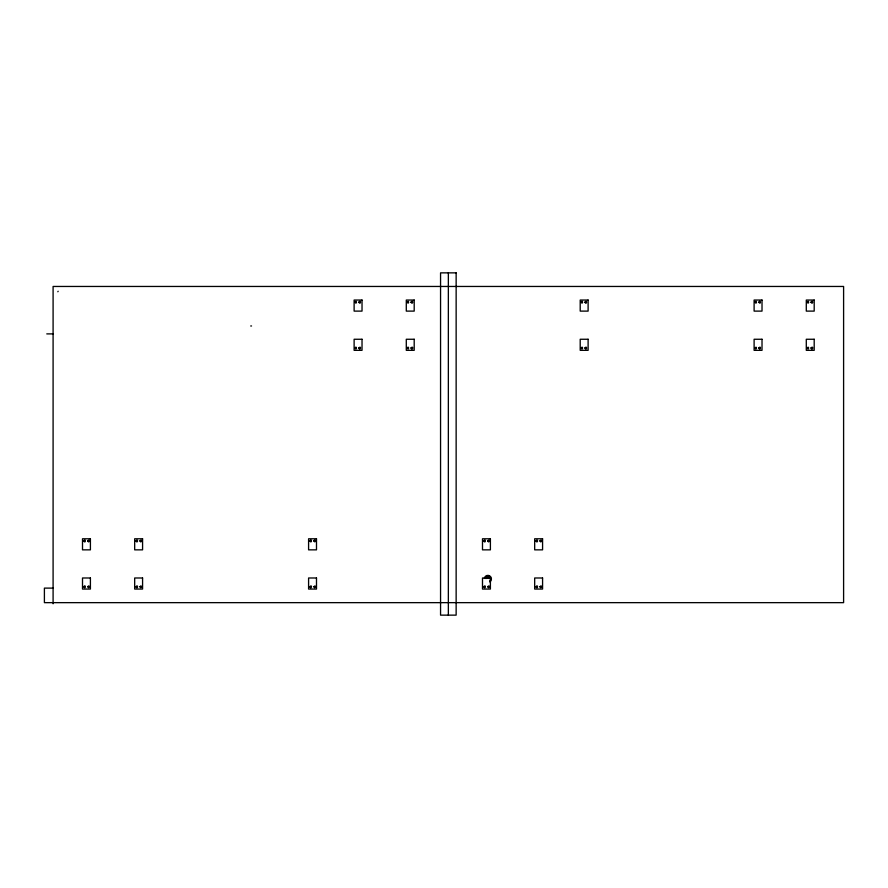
<?xml version="1.0" encoding="UTF-8"?>
<svg xmlns="http://www.w3.org/2000/svg" width="888" height="888" viewBox="0 0 888 888"><rect width="100%" height="100%" fill="white"/><g stroke="black" fill="none" stroke-linecap="round" stroke-linejoin="round"><path stroke-width="1.33" d="M57.842 291.752L58.153 291.275M250.727 325.974L251.526 325.974M46.775 333.888L53.091 333.888M53.091 588.111L44.4 588.111L44.4 602.652L843.6 602.652L843.6 286.458L53.091 286.458L53.091 603.762M448.351 272.86L448.351 615.14M485.059 578.532A2.842 2.842 0 0 1 489.233 576.445A2.842 2.842 0 0 1 489.732 581.085M486.757 578.521A1.188 1.188 0 0 1 488.988 578.521M484.349 578.432A3.552 3.552 0 0 1 489.799 575.946A3.552 3.552 0 0 1 489.799 581.929M83.694 540.925C85.748 544.477 86.103 537.551 83.694 540.925M83.694 586.768C85.925 590.298 85.881 583.372 83.694 586.768M87.723 540.925C89.366 544.266 90.232 537.906 87.723 540.925M87.723 586.779C89.699 590.054 89.81 583.649 87.734 586.713M135.864 540.925C137.895 544.477 138.328 537.562 135.864 540.925M135.864 586.768C137.884 590.32 138.384 583.416 135.864 586.768M139.893 540.925C141.536 544.277 142.413 537.906 139.893 540.925M139.893 586.779C141.869 590.054 141.98 583.649 139.904 586.713M309.779 540.925C312.032 544.411 311.988 537.473 309.779 540.925M309.779 586.768C311.544 590.387 312.532 583.505 309.779 586.768M313.808 540.925C315.973 544.144 315.74 537.651 313.808 540.925M313.808 586.779C315.462 590.098 316.317 583.76 313.808 586.713M354.911 302.198C356.81 305.45 357.165 299.134 354.911 302.198M354.911 348.041C357.043 351.237 356.887 344.899 354.923 347.974M358.785 302.186C360.728 305.761 361.438 298.823 358.785 302.186M358.785 348.041C360.45 351.648 361.682 344.866 358.796 347.963M407.081 302.198C408.98 305.45 409.313 299.156 407.081 302.198M407.081 348.041C409.213 351.237 409.079 344.888 407.093 347.974M410.955 302.186C412.887 305.761 413.63 298.823 410.955 302.186M410.955 348.041C412.631 351.648 413.841 344.877 410.966 347.963M483.683 540.925C485.692 544.488 486.202 537.573 483.683 540.925M483.683 586.768C485.78 590.298 486.091 583.471 483.683 586.768M487.712 540.925C489.377 544.266 490.198 537.917 487.712 540.925M487.712 586.779C489.543 590.054 490.132 583.66 487.723 586.713M535.864 540.925C537.895 544.488 538.328 537.562 535.864 540.925M535.864 586.768C537.995 590.298 538.25 583.361 535.864 586.768M539.893 540.925C541.558 544.266 542.357 537.917 539.893 540.925M539.893 586.779C541.713 590.054 542.313 583.649 539.893 586.713M580.996 302.198C583.039 305.45 583.116 298.979 580.996 302.198M580.996 348.041C582.928 351.248 583.305 344.988 581.007 347.974M584.87 302.186C586.635 305.816 587.601 298.912 584.87 302.186M584.87 348.041C586.746 351.604 587.479 344.822 584.881 347.963M754.911 302.198C756.854 305.45 757.131 299.067 754.911 302.198M754.911 348.041C756.709 351.282 757.298 345.11 754.911 347.974M758.785 302.186C761.027 305.694 760.994 298.734 758.785 302.186M758.785 348.041C760.639 351.637 761.416 344.766 758.785 347.963M807.081 302.198C809.024 305.45 809.312 299.067 807.081 302.198M807.081 348.041C809.024 351.271 809.279 345.032 807.092 347.974M810.955 302.186C812.897 305.761 813.608 298.823 810.955 302.186M810.955 348.041C812.62 351.648 813.852 344.866 810.966 347.963M456.143 272.86L440.559 272.86L440.559 615.14L456.143 615.14L456.143 272.86M362.026 300.044L354.123 300.044L354.123 311.111L362.026 311.111L362.026 300.044M414.197 300.044L406.293 300.044L406.293 311.111L414.197 311.111L414.197 300.044M588.111 300.044L580.208 300.044L580.208 311.111L588.111 311.111L588.111 300.044M762.015 300.044L754.112 300.044L754.112 311.111L762.015 311.111L762.015 300.044M814.196 300.044L806.293 300.044L806.293 311.111L814.196 311.111L814.196 300.044M362.026 339.26L354.123 339.26L354.123 350.327L362.026 350.327L362.026 339.26M414.197 339.26L406.293 339.26L406.293 350.327L414.197 350.327L414.197 339.26M588.111 339.26L580.208 339.26L580.208 350.327L588.111 350.327L588.111 339.26M762.015 339.26L754.112 339.26L754.112 350.327L762.015 350.327L762.015 339.26M814.196 339.26L806.293 339.26L806.293 350.327L814.196 350.327L814.196 339.26M90.41 538.783L82.506 538.783L82.506 549.85L90.41 549.85L90.41 538.783M142.579 538.783L134.676 538.783L134.676 549.85L142.579 549.85L142.579 538.783M316.494 538.783L308.591 538.783L308.591 549.85L316.494 549.85L316.494 538.783M490.398 538.783L482.495 538.783L482.495 549.85L490.398 549.85L490.398 538.783M542.579 538.783L534.676 538.783L534.676 549.85L542.579 549.85L542.579 538.783M90.41 577.988L82.506 577.988L82.506 589.055L90.41 589.055L90.41 577.988M142.579 577.988L134.676 577.988L134.676 589.055L142.579 589.055L142.579 577.988M316.494 577.988L308.591 577.988L308.591 589.055L316.494 589.055L316.494 577.988M490.398 577.988L482.495 577.988L482.495 589.055L490.398 589.055L490.398 577.988M542.579 577.988L534.676 577.988L534.676 589.055L542.579 589.055L542.579 577.988"/></g></svg>
